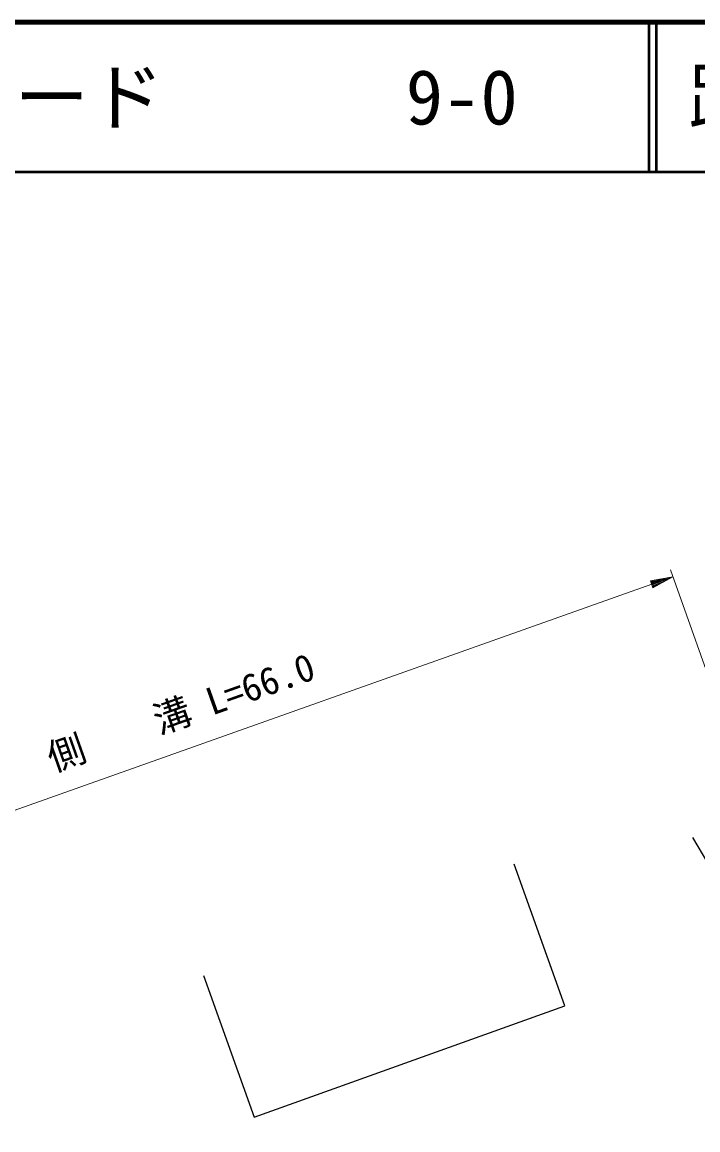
# Model space of a CAD drawing. Units: millimetres, scale not verified. Extents: x 40000 to 680000, y 20000 to 380000.
# Drawn here: x 135909 to 181025, y 306066 to 380000 of the extents above; entities that cross this region are included whole.
import ezdxf
from ezdxf.enums import TextEntityAlignment as Align

# ---------------------------------------------------------------- set-up
doc = ezdxf.new("R2010")
doc.units = ezdxf.units.MM
doc.header["$LTSCALE"] = 1000
doc.linetypes.add('CHAIN', pattern=[18.5, 12, -1.5, 3.5, -1.5])
for name, color, linetype, lineweight in [('M-BGD', 7, 'Continuous', 25), ('M-BMK', 2, 'CHAIN', 13), ('M-STR-HTXT', 7, 'Continuous', 13), ('M-TTL', 2, 'Continuous', 140), ('M-TTL-LINE', 7, 'Continuous', 50)]:
    doc.layers.add(name, color=color, linetype=linetype, lineweight=lineweight)
doc.layers.add('M-TTL-TXT', color=7, linetype='Continuous')
doc.styles.add('ＭＳ ゴシック', font='')
doc.styles.get('ＭＳ ゴシック').set_extended_font_data('MS Gothic')

msp = doc.modelspace()

# ---------------------------------------------------------------- linework, layer by layer
at = {"layer": 'M-BGD'}
for p, q in [((186719, 315370), (180682, 325573)), ((148023, 316367), (151405, 306923))]:
    msp.add_line(p, q, dxfattribs=at)
msp.add_lwpolyline([(151405, 306923), (172145, 314350), (168763, 323795)], dxfattribs=at)
for radius in [318915, 318489]:
    msp.add_arc((271568, -920), radius, 104.76163, 111.55845, dxfattribs=at)
at = {"layer": 'M-BMK'}
msp.add_arc((269144, 1775), 310446, 92.3042, 110.38052, dxfattribs=at)
at = {"layer": 'M-STR-HTXT'}
for p, q in [((184363, 328874), (179191, 343453)), ((116709, 320756), (177944, 342481)), ((179358, 342982), (177861, 342716)), ((177861, 342716), (178028, 342245)), ((178160, 342769), (177877, 342669)), ((177894, 342622), (178460, 342823)), ((178759, 342876), (177911, 342575)), ((177928, 342528), (179059, 342929)), ((179358, 342982), (177944, 342481)), ((177961, 342434), (179092, 342835)), ((178826, 342687), (177978, 342386)), ((177994, 342339), (178560, 342540)), ((178294, 342392), (178011, 342292)), ((179358, 342982), (178028, 342245))]:
    msp.add_line(p, q, dxfattribs=at)
at = {"layer": 'M-TTL'}
msp.add_line((680000, 380000), (40000, 380000), dxfattribs=at)
at = {"layer": 'M-TTL-LINE'}
for p, q in [((177750, 380000), (177750, 370000)), ((178250, 380000), (178250, 370000)), ((40000, 370000), (680000, 370000))]:
    msp.add_line(p, q, dxfattribs=at)

# ---------------------------------------------------------------- texts
at = {"layer": 'M-STR-HTXT', "style": 'ＭＳ ゴシック'}
msp.add_text('側\u3000\u3000溝 L=66.0', height=1833, rotation=19.533, dxfattribs=at).set_placement((146992, 332561), align=Align.BOTTOM_CENTER)
at = {"layer": 'M-TTL-TXT', "style": 'ＭＳ ゴシック'}
for s, p in [('図面コード', (120380, 375000)), ('路 線 名', (180380, 375000)), ('9-0', (161521, 375000))]:
    msp.add_text(s, height=3666, dxfattribs=at).set_placement(p, align=Align.MIDDLE_LEFT)

doc.saveas('drawing.dxf')
